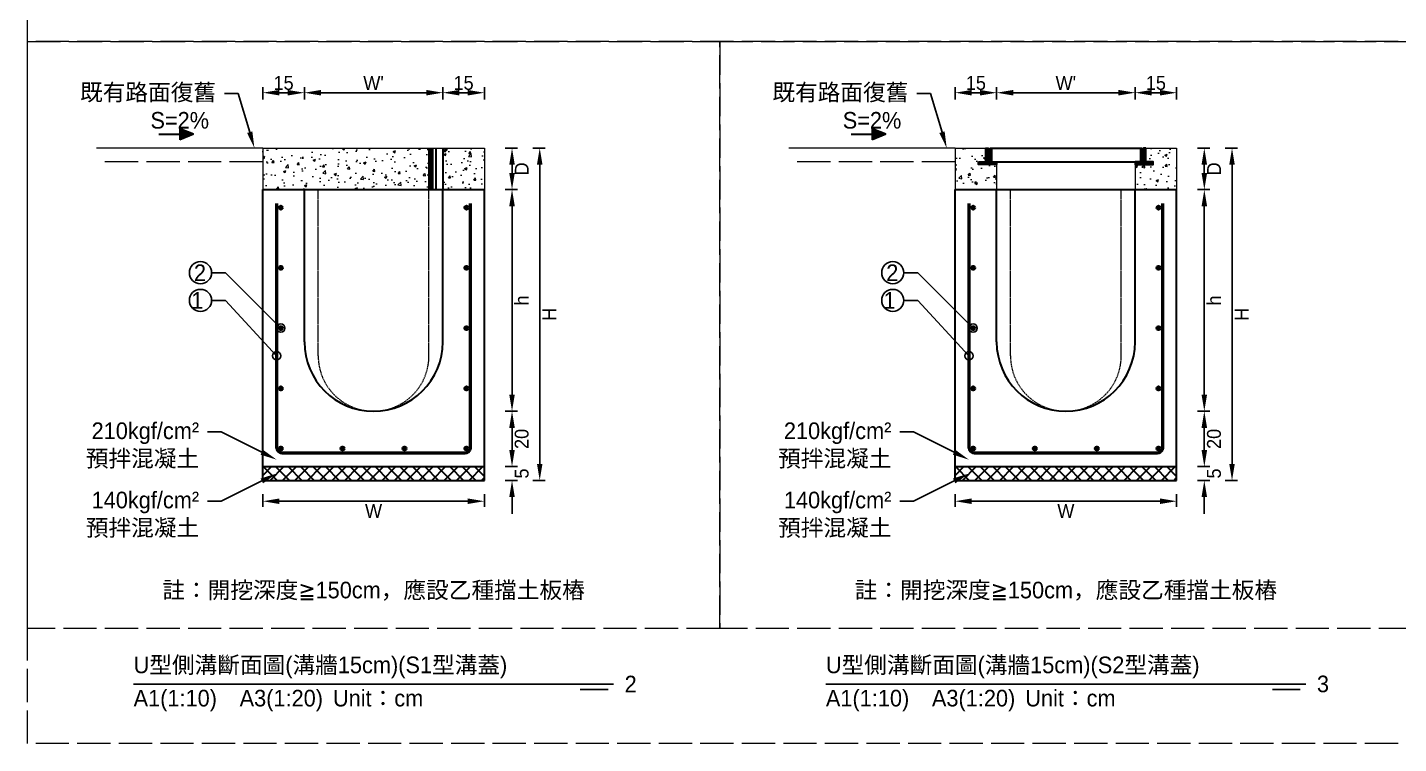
# Model space of a CAD drawing. Extents: x -8520 to 1950, y -2159 to 466.
# Drawn here: x -3720 to -3224.9, y -1164 to -905.4 of the extents above; entities that cross this region are included whole.
import ezdxf
from ezdxf import colors
from ezdxf.entities.mleader import LeaderData, LeaderLine
from ezdxf.math import Vec2, Vec3

# ---------------------------------------------------------------- set-up
doc = ezdxf.new("R2010")
doc.units = 0
doc.header["$MEASUREMENT"] = 0
doc.linetypes.add('ACAD_ISO02W100', pattern=[15, 12, -3])
doc.linetypes.add('HIDDEN', pattern=[0.375, 0.25, -0.125])
doc.layers.add('一、4.基本-隱藏', color=9, linetype='ACAD_ISO02W100', lineweight=20, plot=False)
doc.layers.add('三、3.文字-註解文字', color=2, linetype='Continuous')
for name, color, linetype, lineweight in [('二、1.繪圖-既有設施', 8, 'Continuous', 20), ('二、2.繪圖-施作項目', 181, 'Continuous', 30), ('二、3.繪圖-排水流向', 170, 'Continuous', 30), ('二、4.繪圖-設計鋪面', 40, 'Continuous', 20), ('二、5.繪圖-鋼筋', 60, 'Continuous', 50), ('二、6.繪圖-其他施作項目', 35, 'Continuous', 30)]:
    doc.layers.add(name, color=color, linetype=linetype, lineweight=lineweight)
doc.styles.add('次圖名(詳圖)', font='MS PGothic.ttf', dxfattribs={"height": 6})
doc.styles.add('註解文字(詳圖)', font='MS PGothic.ttf', dxfattribs={"height": 5})
doc.dimstyles.new('註解文字(詳圖)', dxfattribs={"dimtxt": 6, "dimasz": 6, "dimexe": 2, "dimexo": 5, "dimgap": 1, "dimtad": 2, "dimzin": 0, "dimdsep": 46, "dimtxsty": '註解文字(詳圖)', "dimcen": 0.1, "dimclrd": 256, "dimclre": 256, "dimclrt": 256, "dimadec": 0, "dimazin": 0, "dimtfac": 1, "dimtofl": 0, "dimtmove": 0, "dimatfit": 3, "dimfxlon": 1, "dimtolj": 1, "dimtzin": 0, "dimlwd": -1, "dimlwe": -1, "dimarcsym": 1})

# ---------------------------------------------------------------- blocks, each defined once
blk = doc.blocks.new('排水流向')
at = {"layer": '二、3.繪圖-排水流向'}
h = blk.add_hatch(color=256, dxfattribs=at)
h.dxf.hatch_style = 1
h.paths.add_polyline_path([(0, 1), (0, -1), (2.5, 0)])
for points in [[(-3.75, 0), (0, 0)], [(0, 1), (0, -1)], [(2.5, 0), (0, 1)], [(2.5, 0), (0, -1)]]:
    blk.add_lwpolyline(points, dxfattribs=at)
blk = doc.blocks.new('_Small')
at = {"color": 0, "linetype": 'ByBlock', "lineweight": -2}
blk.add_circle((0, 0), 0.25, dxfattribs=at)
blk = doc.blocks.new('*D208')
at = {"layer": 'Defpoints', "color": 0, "transparency": 16777216}
for p in [(-3370, -929), (-3370, -964), (-3320, -964)]:
    blk.add_point(p, dxfattribs=at)
at = {"layer": '三、3.文字-註解文字', "transparency": 16777216}
for p, q in [((-3370, -931.5), (-3370, -927)), ((-3326, -929), (-3364, -929)), ((-3320, -931.5), (-3320, -927))]:
    blk.add_line(p, q, dxfattribs=at)
for points in [[(-3364, -928), (-3364, -930), (-3370, -929)], [(-3326, -928), (-3326, -930), (-3320, -929)]]:
    blk.add_solid(points, dxfattribs=at)
at = {"layer": '三、3.文字-註解文字', "transparency": 16777216, "insert": (-3345, -925.5), "char_height": 5, "attachment_point": 5, "style": '註解文字(詳圖)'}
blk.add_mtext("\\A1;W'", dxfattribs=at)
blk = doc.blocks.new('*D209')
at = {"layer": 'Defpoints', "color": 0, "transparency": 16777216}
for p in [(-3385, -929), (-3385, -964), (-3370, -964)]:
    blk.add_point(p, dxfattribs=at)
at = {"layer": '三、3.文字-註解文字', "transparency": 16777216}
for p, q in [((-3385, -931.5), (-3385, -927)), ((-3376, -929), (-3379, -929)), ((-3370, -931.5), (-3370, -927))]:
    blk.add_line(p, q, dxfattribs=at)
for points in [[(-3379, -928), (-3379, -930), (-3385, -929)], [(-3376, -928), (-3376, -930), (-3370, -929)]]:
    blk.add_solid(points, dxfattribs=at)
at = {"layer": '三、3.文字-註解文字', "transparency": 16777216, "insert": (-3377.5, -925.5), "char_height": 5, "attachment_point": 5, "style": '註解文字(詳圖)'}
blk.add_mtext('\\A1;15', dxfattribs=at)
blk = doc.blocks.new('*D210')
at = {"layer": 'Defpoints', "color": 0, "transparency": 16777216}
for p in [(-3320, -929), (-3320, -964), (-3305, -964)]:
    blk.add_point(p, dxfattribs=at)
at = {"layer": '三、3.文字-註解文字', "transparency": 16777216}
for p, q in [((-3320, -931.5), (-3320, -927)), ((-3311, -929), (-3314, -929)), ((-3305, -931.5), (-3305, -927))]:
    blk.add_line(p, q, dxfattribs=at)
for points in [[(-3314, -928), (-3314, -930), (-3320, -929)], [(-3311, -928), (-3311, -930), (-3305, -929)]]:
    blk.add_solid(points, dxfattribs=at)
at = {"layer": '三、3.文字-註解文字', "transparency": 16777216, "insert": (-3312.5, -925.5), "char_height": 5, "attachment_point": 5, "style": '註解文字(詳圖)'}
blk.add_mtext('\\A1;15', dxfattribs=at)
blk = doc.blocks.new('*D211')
at = {"layer": 'Defpoints', "color": 0, "transparency": 16777216}
for p in [(-3385, -1069), (-3305, -1069), (-3385, -1076.5)]:
    blk.add_point(p, dxfattribs=at)
at = {"layer": '三、3.文字-註解文字', "transparency": 16777216}
for p, q in [((-3385, -1074), (-3385, -1078.5)), ((-3305, -1074), (-3305, -1078.5)), ((-3311, -1076.5), (-3379, -1076.5))]:
    blk.add_line(p, q, dxfattribs=at)
for points in [[(-3379, -1075.5), (-3379, -1077.5), (-3385, -1076.5)], [(-3311, -1075.5), (-3311, -1077.5), (-3305, -1076.5)]]:
    blk.add_solid(points, dxfattribs=at)
at = {"layer": '三、3.文字-註解文字', "transparency": 16777216, "insert": (-3345, -1080), "char_height": 5, "attachment_point": 5, "style": '註解文字(詳圖)'}
blk.add_mtext('\\A1;W', dxfattribs=at)
blk = doc.blocks.new('*D212')
at = {"layer": 'Defpoints', "color": 0, "transparency": 16777216}
for p in [(-3620, -929), (-3620, -964), (-3570, -964)]:
    blk.add_point(p, dxfattribs=at)
at = {"layer": '三、3.文字-註解文字', "transparency": 16777216}
for p, q in [((-3620, -931.5), (-3620, -927)), ((-3576, -929), (-3614, -929)), ((-3570, -931.5), (-3570, -927))]:
    blk.add_line(p, q, dxfattribs=at)
for points in [[(-3614, -928), (-3614, -930), (-3620, -929)], [(-3576, -928), (-3576, -930), (-3570, -929)]]:
    blk.add_solid(points, dxfattribs=at)
at = {"layer": '三、3.文字-註解文字', "transparency": 16777216, "insert": (-3595, -925.5), "char_height": 5, "attachment_point": 5, "style": '註解文字(詳圖)'}
blk.add_mtext("\\A1;W'", dxfattribs=at)
blk = doc.blocks.new('*D213')
at = {"layer": 'Defpoints', "color": 0, "transparency": 16777216}
for p in [(-3635, -929), (-3635, -964), (-3620, -964)]:
    blk.add_point(p, dxfattribs=at)
at = {"layer": '三、3.文字-註解文字', "transparency": 16777216}
for p, q in [((-3635, -931.5), (-3635, -927)), ((-3626, -929), (-3629, -929)), ((-3620, -931.5), (-3620, -927))]:
    blk.add_line(p, q, dxfattribs=at)
for points in [[(-3629, -928), (-3629, -930), (-3635, -929)], [(-3626, -928), (-3626, -930), (-3620, -929)]]:
    blk.add_solid(points, dxfattribs=at)
at = {"layer": '三、3.文字-註解文字', "transparency": 16777216, "insert": (-3627.5, -925.5), "char_height": 5, "attachment_point": 5, "style": '註解文字(詳圖)'}
blk.add_mtext('\\A1;15', dxfattribs=at)
blk = doc.blocks.new('*D214')
at = {"layer": 'Defpoints', "color": 0, "transparency": 16777216}
for p in [(-3570, -929), (-3570, -964), (-3555, -964)]:
    blk.add_point(p, dxfattribs=at)
at = {"layer": '三、3.文字-註解文字', "transparency": 16777216}
for p, q in [((-3570, -931.5), (-3570, -927)), ((-3561, -929), (-3564, -929)), ((-3555, -931.5), (-3555, -927))]:
    blk.add_line(p, q, dxfattribs=at)
for points in [[(-3564, -928), (-3564, -930), (-3570, -929)], [(-3561, -928), (-3561, -930), (-3555, -929)]]:
    blk.add_solid(points, dxfattribs=at)
at = {"layer": '三、3.文字-註解文字', "transparency": 16777216, "insert": (-3562.5, -925.5), "char_height": 5, "attachment_point": 5, "style": '註解文字(詳圖)'}
blk.add_mtext('\\A1;15', dxfattribs=at)
blk = doc.blocks.new('*D215')
at = {"layer": 'Defpoints', "color": 0, "transparency": 16777216}
for p in [(-3635, -1069), (-3555, -1069), (-3635, -1076.5)]:
    blk.add_point(p, dxfattribs=at)
at = {"layer": '三、3.文字-註解文字', "transparency": 16777216}
for p, q in [((-3635, -1074), (-3635, -1078.5)), ((-3555, -1074), (-3555, -1078.5)), ((-3561, -1076.5), (-3629, -1076.5))]:
    blk.add_line(p, q, dxfattribs=at)
for points in [[(-3629, -1075.5), (-3629, -1077.5), (-3635, -1076.5)], [(-3561, -1075.5), (-3561, -1077.5), (-3555, -1076.5)]]:
    blk.add_solid(points, dxfattribs=at)
at = {"layer": '三、3.文字-註解文字', "transparency": 16777216, "insert": (-3595, -1080), "char_height": 5, "attachment_point": 5, "style": '註解文字(詳圖)'}
blk.add_mtext('\\A1;W', dxfattribs=at)
blk = doc.blocks.new('*D221')
at = {"layer": 'Defpoints', "color": 0, "transparency": 16777216}
for p in [(-3595, -964), (-3545, -964), (-3595, -1044)]:
    blk.add_point(p, dxfattribs=at)
at = {"layer": '三、3.文字-註解文字', "transparency": 16777216}
for p, q in [((-3547.5, -964), (-3543, -964)), ((-3545, -1038), (-3545, -970)), ((-3547.5, -1044), (-3543, -1044))]:
    blk.add_line(p, q, dxfattribs=at)
for points in [[(-3546, -970), (-3544, -970), (-3545, -964)], [(-3546, -1038), (-3544, -1038), (-3545, -1044)]]:
    blk.add_solid(points, dxfattribs=at)
at = {"layer": '三、3.文字-註解文字', "transparency": 16777216, "insert": (-3541.5, -1004), "char_height": 5, "attachment_point": 5, "rotation": 90, "style": '註解文字(詳圖)'}
blk.add_mtext('\\A1;h', dxfattribs=at)
blk = doc.blocks.new('*D222')
at = {"layer": 'Defpoints', "color": 0, "transparency": 16777216}
for p in [(-3595, -1044), (-3595, -1064), (-3545, -1064)]:
    blk.add_point(p, dxfattribs=at)
at = {"layer": '三、3.文字-註解文字', "transparency": 16777216}
for p, q in [((-3547.5, -1044), (-3543, -1044)), ((-3545, -1050), (-3545, -1058)), ((-3547.5, -1064), (-3543, -1064))]:
    blk.add_line(p, q, dxfattribs=at)
for points in [[(-3546, -1050), (-3544, -1050), (-3545, -1044)], [(-3546, -1058), (-3544, -1058), (-3545, -1064)]]:
    blk.add_solid(points, dxfattribs=at)
at = {"layer": '三、3.文字-註解文字', "transparency": 16777216, "insert": (-3541.5, -1054), "char_height": 5, "attachment_point": 5, "rotation": 90, "style": '註解文字(詳圖)'}
blk.add_mtext('\\A1;20', dxfattribs=at)
blk = doc.blocks.new('*D223')
at = {"layer": 'Defpoints', "color": 0, "transparency": 16777216}
for p in [(-3595, -1064), (-3595, -1069), (-3545, -1069)]:
    blk.add_point(p, dxfattribs=at)
at = {"layer": '三、3.文字-註解文字', "transparency": 16777216}
for p, q in [((-3545, -1058), (-3545, -1052)), ((-3547.5, -1064), (-3543, -1064)), ((-3547.5, -1069), (-3543, -1069)), ((-3545, -1075), (-3545, -1081))]:
    blk.add_line(p, q, dxfattribs=at)
for points in [[(-3546, -1058), (-3544, -1058), (-3545, -1064)], [(-3546, -1075), (-3544, -1075), (-3545, -1069)]]:
    blk.add_solid(points, dxfattribs=at)
at = {"layer": '三、3.文字-註解文字', "transparency": 16777216, "insert": (-3541.5, -1066.5), "char_height": 5, "attachment_point": 5, "rotation": 90, "style": '註解文字(詳圖)'}
blk.add_mtext('\\A1;5', dxfattribs=at)
blk = doc.blocks.new('*D224')
at = {"layer": 'Defpoints', "color": 0, "transparency": 16777216}
for p in [(-3555, -949), (-3545, -949), (-3555, -964)]:
    blk.add_point(p, dxfattribs=at)
at = {"layer": '三、3.文字-註解文字', "transparency": 16777216}
for p, q in [((-3547.5, -949), (-3543, -949)), ((-3545, -958), (-3545, -955)), ((-3547.5, -964), (-3543, -964))]:
    blk.add_line(p, q, dxfattribs=at)
for points in [[(-3546, -955), (-3544, -955), (-3545, -949)], [(-3546, -958), (-3544, -958), (-3545, -964)]]:
    blk.add_solid(points, dxfattribs=at)
at = {"layer": '三、3.文字-註解文字', "transparency": 16777216, "insert": (-3541.5, -956.5), "char_height": 5, "attachment_point": 5, "rotation": 90, "style": '註解文字(詳圖)'}
blk.add_mtext('\\A1;D', dxfattribs=at)
blk = doc.blocks.new('*D225')
at = {"layer": 'Defpoints', "color": 0, "transparency": 16777216}
for p in [(-3555, -949), (-3535, -949), (-3555, -1069)]:
    blk.add_point(p, dxfattribs=at)
at = {"layer": '三、3.文字-註解文字', "transparency": 16777216}
for p, q in [((-3537.5, -949), (-3533, -949)), ((-3535, -1063), (-3535, -955)), ((-3537.5, -1069), (-3533, -1069))]:
    blk.add_line(p, q, dxfattribs=at)
for points in [[(-3536, -955), (-3534, -955), (-3535, -949)], [(-3536, -1063), (-3534, -1063), (-3535, -1069)]]:
    blk.add_solid(points, dxfattribs=at)
at = {"layer": '三、3.文字-註解文字', "transparency": 16777216, "insert": (-3531.5, -1009), "char_height": 5, "attachment_point": 5, "rotation": 90, "style": '註解文字(詳圖)'}
blk.add_mtext('\\A1;H', dxfattribs=at)
blk = doc.blocks.new('*D263')
at = {"layer": 'Defpoints', "color": 0, "transparency": 16777216}
for p in [(-3345, -964), (-3295, -964), (-3345, -1044)]:
    blk.add_point(p, dxfattribs=at)
at = {"layer": '三、3.文字-註解文字', "transparency": 16777216}
for p, q in [((-3297.5, -964), (-3293, -964)), ((-3295, -1038), (-3295, -970)), ((-3297.5, -1044), (-3293, -1044))]:
    blk.add_line(p, q, dxfattribs=at)
for points in [[(-3296, -970), (-3294, -970), (-3295, -964)], [(-3296, -1038), (-3294, -1038), (-3295, -1044)]]:
    blk.add_solid(points, dxfattribs=at)
at = {"layer": '三、3.文字-註解文字', "transparency": 16777216, "insert": (-3291.5, -1004), "char_height": 5, "attachment_point": 5, "rotation": 90, "style": '註解文字(詳圖)'}
blk.add_mtext('\\A1;h', dxfattribs=at)
blk = doc.blocks.new('*D264')
at = {"layer": 'Defpoints', "color": 0, "transparency": 16777216}
for p in [(-3345, -1044), (-3345, -1064), (-3295, -1064)]:
    blk.add_point(p, dxfattribs=at)
at = {"layer": '三、3.文字-註解文字', "transparency": 16777216}
for p, q in [((-3297.5, -1044), (-3293, -1044)), ((-3295, -1050), (-3295, -1058)), ((-3297.5, -1064), (-3293, -1064))]:
    blk.add_line(p, q, dxfattribs=at)
for points in [[(-3296, -1050), (-3294, -1050), (-3295, -1044)], [(-3296, -1058), (-3294, -1058), (-3295, -1064)]]:
    blk.add_solid(points, dxfattribs=at)
at = {"layer": '三、3.文字-註解文字', "transparency": 16777216, "insert": (-3291.5, -1054), "char_height": 5, "attachment_point": 5, "rotation": 90, "style": '註解文字(詳圖)'}
blk.add_mtext('\\A1;20', dxfattribs=at)
blk = doc.blocks.new('*D265')
at = {"layer": 'Defpoints', "color": 0, "transparency": 16777216}
for p in [(-3345, -1064), (-3345, -1069), (-3295, -1069)]:
    blk.add_point(p, dxfattribs=at)
at = {"layer": '三、3.文字-註解文字', "transparency": 16777216}
for p, q in [((-3295, -1058), (-3295, -1052)), ((-3297.5, -1064), (-3293, -1064)), ((-3297.5, -1069), (-3293, -1069)), ((-3295, -1075), (-3295, -1081))]:
    blk.add_line(p, q, dxfattribs=at)
for points in [[(-3296, -1058), (-3294, -1058), (-3295, -1064)], [(-3296, -1075), (-3294, -1075), (-3295, -1069)]]:
    blk.add_solid(points, dxfattribs=at)
at = {"layer": '三、3.文字-註解文字', "transparency": 16777216, "insert": (-3291.5, -1066.5), "char_height": 5, "attachment_point": 5, "rotation": 90, "style": '註解文字(詳圖)'}
blk.add_mtext('\\A1;5', dxfattribs=at)
blk = doc.blocks.new('*D266')
at = {"layer": 'Defpoints', "color": 0, "transparency": 16777216}
for p in [(-3305, -949), (-3295, -949), (-3305, -964)]:
    blk.add_point(p, dxfattribs=at)
at = {"layer": '三、3.文字-註解文字', "transparency": 16777216}
for p, q in [((-3297.5, -949), (-3293, -949)), ((-3295, -958), (-3295, -955)), ((-3297.5, -964), (-3293, -964))]:
    blk.add_line(p, q, dxfattribs=at)
for points in [[(-3296, -955), (-3294, -955), (-3295, -949)], [(-3296, -958), (-3294, -958), (-3295, -964)]]:
    blk.add_solid(points, dxfattribs=at)
at = {"layer": '三、3.文字-註解文字', "transparency": 16777216, "insert": (-3291.5, -956.5), "char_height": 5, "attachment_point": 5, "rotation": 90, "style": '註解文字(詳圖)'}
blk.add_mtext('\\A1;D', dxfattribs=at)
blk = doc.blocks.new('*D267')
at = {"layer": 'Defpoints', "color": 0, "transparency": 16777216}
for p in [(-3305, -949), (-3285, -949), (-3305, -1069)]:
    blk.add_point(p, dxfattribs=at)
at = {"layer": '三、3.文字-註解文字', "transparency": 16777216}
for p, q in [((-3287.5, -949), (-3283, -949)), ((-3285, -1063), (-3285, -955)), ((-3287.5, -1069), (-3283, -1069))]:
    blk.add_line(p, q, dxfattribs=at)
for points in [[(-3286, -955), (-3284, -955), (-3285, -949)], [(-3286, -1063), (-3284, -1063), (-3285, -1069)]]:
    blk.add_solid(points, dxfattribs=at)
at = {"layer": '三、3.文字-註解文字', "transparency": 16777216, "insert": (-3281.5, -1009), "char_height": 5, "attachment_point": 5, "rotation": 90, "style": '註解文字(詳圖)'}
blk.add_mtext('\\A1;H', dxfattribs=at)

msp = doc.modelspace()

# ---------------------------------------------------------------- hatches: boundary and pattern name
at = {"layer": '二、1.繪圖-既有設施'}
h = msp.add_hatch(dxfattribs=at)
h.set_pattern_fill('AR-CONC', color=256, scale=0.05)
h.set_pattern_definition([(50, (-2454.579, -1310.903), (9.109233, -0.796954), [0.9525, -10.4775]), (355, (-2454.579, -1310.903), (-1.76217, 9.55284), [0.762, -8.38203]), (100.45144, (-2453.82, -1310.97), (7.34706, 8.75589), [0.8095, -8.90451]), (46.1842, (-2454.579, -1308.363), (13.55395, -2.10212), [1.42875, -15.71625]), (96.6356, (-2453.45, -1308.538), (11.8702, 12.3713), [1.21425, -13.35678]), (351.1842, (-2454.579, -1308.363), (11.8702, 12.3713), [1.143, -12.57299]), (21, (-2453.309, -1308.998), (7.58072, -5.11326), [0.9525, -10.4775]), (326, (-2453.309, -1308.998), (3.0901, 9.2094), [0.762, -8.382]), (71.45144, (-2452.677, -1309.424), (10.67082, 4.09614), [0.8095, -8.9045]), (37.5, (-2454.579, -1310.903), (0.15443, 4.227752), [0, -8.2804, 0, -8.509, 0, -8.41375]), (7.5, (-2454.579, -1310.903), (3.340983, 5.009029), [0, -4.8514, 0, -8.0899, 0, -3.20675]), (327.5, (-2457.4112, -1310.903), (6.77953, -0.286437), [0, -3.175, 0, -9.906, 0, -13.1445]), (317.5, (-2458.681, -1310.903), (7.40646, 1.271325), [0, -4.1275, 0, -6.5786, 0, -9.3345])])
h.paths.add_polyline_path([(-3575, -964), (-3575, -949), (-3635, -949), (-3635, -964)])
h.paths.add_polyline_path([(-3555, -949), (-3570, -949), (-3570, -964), (-3555, -964)])
h = msp.add_hatch(dxfattribs=at)
h.set_pattern_fill('AR-CONC', color=256, scale=0.05)
h.set_pattern_definition([(50, (-2204.579, -1258.988), (9.109233, -0.796954), [0.9525, -10.4775]), (355, (-2204.579, -1258.988), (-1.76217, 9.55284), [0.762, -8.38203]), (100.45144, (-2203.82, -1259.054), (7.34706, 8.75589), [0.8095, -8.90451]), (46.1842, (-2204.579, -1256.448), (13.55395, -2.10212), [1.42875, -15.71625]), (96.6356, (-2203.45, -1256.623), (11.8702, 12.3713), [1.21425, -13.35678]), (351.1842, (-2204.579, -1256.448), (11.8702, 12.3713), [1.143, -12.57299]), (21, (-2203.309, -1257.083), (7.58072, -5.11326), [0.9525, -10.4775]), (326, (-2203.309, -1257.083), (3.0901, 9.2094), [0.762, -8.382]), (71.45144, (-2202.677, -1257.509), (10.67082, 4.09614), [0.8095, -8.9045]), (37.5, (-2204.579, -1258.9878), (0.15443, 4.227752), [0, -8.2804, 0, -8.509, 0, -8.41375]), (7.5, (-2204.579, -1258.988), (3.340983, 5.009029), [0, -4.8514, 0, -8.0899, 0, -3.20675]), (327.5, (-2207.4112, -1258.9878), (6.77953, -0.286437), [0, -3.175, 0, -9.906, 0, -13.1445]), (317.5, (-2208.681, -1258.988), (7.40646, 1.271325), [0, -4.1275, 0, -6.5786, 0, -9.3345])])
h.paths.add_polyline_path([(-3376.5, -954), (-3373.9, -954), (-3373.9, -949), (-3385, -949), (-3385, -964), (-3370, -964), (-3370, -954.9), (-3376.5, -954.9)])
h.paths.add_polyline_path([(-3305, -949), (-3316.1, -949), (-3316.1, -954), (-3313.5, -954), (-3313.5, -954.9), (-3320, -954.9), (-3320, -964), (-3305, -964)])
at = {"layer": '二、2.繪圖-施作項目', "linetype": 'HIDDEN'}
h = msp.add_hatch(dxfattribs=at)
h.set_pattern_fill('ANSI37', color=256)
h.set_pattern_definition([(45, (-3878.0713, -1480.849), (-2.245064, 2.245064), []), (135, (-3878.0713, -1480.849), (-2.245064, -2.245064), [])])
h.paths.add_polyline_path([(-3555, -1069), (-3555, -1064), (-3635, -1064), (-3635, -1069)])
h = msp.add_hatch(dxfattribs=at)
h.set_pattern_fill('ANSI37', color=256)
h.set_pattern_definition([(45, (-3628.0713, -1480.849), (-2.245064, 2.245064), []), (135, (-3628.0713, -1480.849), (-2.245064, -2.245064), [])])
h.paths.add_polyline_path([(-3305, -1069), (-3305, -1064), (-3385, -1064), (-3385, -1069)])
at = {"layer": '二、5.繪圖-鋼筋'}
h = msp.add_hatch(color=256, dxfattribs=at)
h.dxf.hatch_style = 1
h.paths.add_polyline_path([(-3628, -970.5, 1), (-3629, -970.5, 1)])
h = msp.add_hatch(color=256, dxfattribs=at)
h.dxf.hatch_style = 1
h.paths.add_polyline_path([(-3561, -970.5, 1), (-3562, -970.5, 1)])
h = msp.add_hatch(color=256, dxfattribs=at)
h.dxf.hatch_style = 1
h.paths.add_polyline_path([(-3378, -970.5, 1), (-3379, -970.5, 1)])
h = msp.add_hatch(color=256, dxfattribs=at)
h.dxf.hatch_style = 1
h.paths.add_polyline_path([(-3311, -970.5, 1), (-3312, -970.5, 1)])
h = msp.add_hatch(color=256, dxfattribs=at)
h.dxf.hatch_style = 1
h.paths.add_polyline_path([(-3628, -992.25, 1), (-3629, -992.25, 1)])
h = msp.add_hatch(color=256, dxfattribs=at)
h.dxf.hatch_style = 1
h.paths.add_polyline_path([(-3561, -992.25, 1), (-3562, -992.25, 1)])
h = msp.add_hatch(color=256, dxfattribs=at)
h.dxf.hatch_style = 1
h.paths.add_polyline_path([(-3378, -992.25, 1), (-3379, -992.25, 1)])
h = msp.add_hatch(color=256, dxfattribs=at)
h.dxf.hatch_style = 1
h.paths.add_polyline_path([(-3311, -992.25, 1), (-3312, -992.25, 1)])
h = msp.add_hatch(color=256, dxfattribs=at)
h.dxf.hatch_style = 1
h.paths.add_polyline_path([(-3628, -1014, 1), (-3629, -1014, 1)])
h = msp.add_hatch(color=256, dxfattribs=at)
h.dxf.hatch_style = 1
h.paths.add_polyline_path([(-3561, -1014, 1), (-3562, -1014, 1)])
h = msp.add_hatch(color=256, dxfattribs=at)
h.dxf.hatch_style = 1
h.paths.add_polyline_path([(-3378, -1014, 1), (-3379, -1014, 1)])
h = msp.add_hatch(color=256, dxfattribs=at)
h.dxf.hatch_style = 1
h.paths.add_polyline_path([(-3311, -1014, 1), (-3312, -1014, 1)])
h = msp.add_hatch(color=256, dxfattribs=at)
h.dxf.hatch_style = 1
h.paths.add_polyline_path([(-3628, -1035.75, 1), (-3629, -1035.75, 1)])
h = msp.add_hatch(color=256, dxfattribs=at)
h.dxf.hatch_style = 1
h.paths.add_polyline_path([(-3561, -1035.75, 1), (-3562, -1035.75, 1)])
h = msp.add_hatch(color=256, dxfattribs=at)
h.dxf.hatch_style = 1
h.paths.add_polyline_path([(-3378, -1035.75, 1), (-3379, -1035.75, 1)])
h = msp.add_hatch(color=256, dxfattribs=at)
h.dxf.hatch_style = 1
h.paths.add_polyline_path([(-3311, -1035.75, 1), (-3312, -1035.75, 1)])
h = msp.add_hatch(color=256, dxfattribs=at)
h.dxf.hatch_style = 1
h.paths.add_polyline_path([(-3628, -1057.5, 1), (-3629, -1057.5, 1)])
h = msp.add_hatch(color=256, dxfattribs=at)
h.dxf.hatch_style = 1
h.paths.add_polyline_path([(-3605.67, -1057.5, 1), (-3606.67, -1057.5, 1)])
h = msp.add_hatch(color=256, dxfattribs=at)
h.dxf.hatch_style = 1
h.paths.add_polyline_path([(-3583.34, -1057.5, 1), (-3584.34, -1057.5, 1)])
h = msp.add_hatch(color=256, dxfattribs=at)
h.dxf.hatch_style = 1
h.paths.add_polyline_path([(-3561, -1057.5, 1), (-3562, -1057.5, 1)])
h = msp.add_hatch(color=256, dxfattribs=at)
h.dxf.hatch_style = 1
h.paths.add_polyline_path([(-3378, -1057.5, 1), (-3379, -1057.5, 1)])
h = msp.add_hatch(color=256, dxfattribs=at)
h.dxf.hatch_style = 1
h.paths.add_polyline_path([(-3355.67, -1057.5, 1), (-3356.67, -1057.5, 1)])
h = msp.add_hatch(color=256, dxfattribs=at)
h.dxf.hatch_style = 1
h.paths.add_polyline_path([(-3333.34, -1057.5, 1), (-3334.34, -1057.5, 1)])
h = msp.add_hatch(color=256, dxfattribs=at)
h.dxf.hatch_style = 1
h.paths.add_polyline_path([(-3311, -1057.5, 1), (-3312, -1057.5, 1)])
at = {"layer": '二、6.繪圖-其他施作項目'}
h = msp.add_hatch(dxfattribs=at)
h.set_pattern_fill('ANSI31', color=256, scale=0.1)
h.set_pattern_definition([(45, (-2145.16578, -1969.52732), (-0.2245064, 0.2245064), [])])
h.paths.add_polyline_path([(-3373, -949), (-3373.9, -949), (-3373.9, -954), (-3376.5, -954), (-3376.5, -954.9), (-3370, -954.9), (-3370, -954), (-3373, -954)])
h.paths.add_polyline_path([(-3317, -954), (-3320, -954), (-3320, -954.9), (-3313.5, -954.9), (-3313.5, -954), (-3316.1, -954), (-3316.1, -949), (-3317, -949)])

# ---------------------------------------------------------------- linework, layer by layer
at = {"layer": '一、4.基本-隱藏'}
for points in [[(-3720, -657), (-2940, -657), (-2940, -910.5), (-3720, -910.5)], [(-3720, -657), (-2940, -657), (-2940, -1164), (-3720, -1164)], [(-3720, -910.5), (-3470, -910.5), (-3470, -1122.5), (-3720, -1122.5)], [(-3470, -910.5), (-3220, -910.5), (-3220, -1122.5), (-3470, -1122.5)]]:
    msp.add_lwpolyline(points, close=True, dxfattribs=at)
at = {"layer": '一、4.基本-隱藏', "linetype": 'HIDDEN'}
for points in [[(-3635, -964), (-3555, -964)], [(-3635, -1069), (-3635, -964)], [(-3615, -1024), (-3615, -964)], [(-3575, -1024), (-3575, -964)], [(-3555, -1069), (-3555, -964)], [(-3385, -964), (-3305, -964)], [(-3385, -1069), (-3385, -964)], [(-3365, -1024), (-3365, -964)], [(-3325, -1024), (-3325, -964)], [(-3305, -1069), (-3305, -964)], [(-3635, -1064), (-3555, -1064)], [(-3385, -1064), (-3305, -1064)], [(-3635, -1069), (-3555, -1069)], [(-3385, -1069), (-3305, -1069)]]:
    msp.add_lwpolyline(points, dxfattribs=at)
for centre in [(-3595, -1024), (-3345, -1024)]:
    msp.add_arc(centre, 20, 180, 0, dxfattribs=at)
at = {"layer": '三、3.文字-註解文字'}
for points in [[(-3681.66, -1142.5), (-3508.34, -1142.5)], [(-3431.66, -1142.5), (-3258.34, -1142.5)], [(-3510.34, -1144.5), (-3520.34, -1144.5)], [(-3260.34, -1144.5), (-3270.34, -1144.5)]]:
    msp.add_lwpolyline(points, dxfattribs=at)
for centre in [(-3657.5, -994), (-3407.5, -994), (-3657.5, -1004), (-3407.5, -1004)]:
    msp.add_circle(centre, 4, dxfattribs=at)
at = {"layer": '二、1.繪圖-既有設施'}
for points in [[(-3635, -949), (-3555, -949)], [(-3635, -949), (-3635, -964)], [(-3555, -949), (-3555, -964)], [(-3385, -949), (-3373.9, -949)], [(-3385, -949), (-3385, -964)], [(-3316.1, -949), (-3305, -949)], [(-3305, -949), (-3305, -964)], [(-3370, -954), (-3370, -964)], [(-3320, -954), (-3320, -964)], [(-3635, -964), (-3555, -964)], [(-3385, -964), (-3370, -964)], [(-3320, -964), (-3305, -964)]]:
    msp.add_lwpolyline(points, dxfattribs=at)
at = {"layer": '二、1.繪圖-既有設施', "linetype": 'HIDDEN'}
msp.add_lwpolyline([(-3370, -964), (-3320, -964)], dxfattribs=at)
at = {"layer": '二、2.繪圖-施作項目'}
for points in [[(-3635, -964), (-3555, -964)], [(-3635, -1069), (-3635, -964)], [(-3620, -1019), (-3620, -964)], [(-3570, -1019), (-3570, -964)], [(-3555, -1069), (-3555, -964)], [(-3385, -964), (-3305, -964)], [(-3385, -1069), (-3385, -964)], [(-3370, -1019), (-3370, -964)], [(-3320, -1019), (-3320, -964)], [(-3305, -1069), (-3305, -964)], [(-3635, -1064), (-3555, -1064)], [(-3385, -1064), (-3305, -1064)], [(-3635, -1069), (-3555, -1069)], [(-3385, -1069), (-3305, -1069)]]:
    msp.add_lwpolyline(points, dxfattribs=at)
for centre in [(-3595, -1019), (-3345, -1019)]:
    msp.add_arc(centre, 25, 180, 0, dxfattribs=at)
at = {"layer": '二、4.繪圖-設計鋪面'}
for points in [[(-3635, -949), (-3695, -949)], [(-3385, -949), (-3445, -949)]]:
    msp.add_lwpolyline(points, dxfattribs=at)
at = {"layer": '二、4.繪圖-設計鋪面', "linetype": 'ACAD_ISO02W100'}
for points in [[(-3635, -954), (-3695, -954)], [(-3385, -954), (-3445, -954)]]:
    msp.add_lwpolyline(points, dxfattribs=at)
at = {"layer": '二、5.繪圖-鋼筋'}
for points in [[(-3630, -969), (-3630, -1057, 0.4142136), (-3628, -1059), (-3562, -1059, 0.4142136), (-3560, -1057), (-3560, -969)], [(-3380, -969), (-3380, -1057, 0.4142136), (-3378, -1059), (-3312, -1059, 0.4142136), (-3310, -1057), (-3310, -969)]]:
    msp.add_lwpolyline(points, format="xyb", dxfattribs=at)
for centre in [(-3628.5, -970.5), (-3561.5, -970.5), (-3378.5, -970.5), (-3311.5, -970.5), (-3628.5, -992.25), (-3561.5, -992.25), (-3378.5, -992.25), (-3311.5, -992.25), (-3628.5, -1014), (-3561.5, -1014), (-3378.5, -1014), (-3311.5, -1014), (-3628.5, -1035.75), (-3561.5, -1035.75), (-3378.5, -1035.75), (-3311.5, -1035.75), (-3628.5, -1057.5), (-3606.17, -1057.5), (-3583.84, -1057.5), (-3561.5, -1057.5), (-3378.5, -1057.5), (-3356.17, -1057.5), (-3333.84, -1057.5), (-3311.5, -1057.5)]:
    msp.add_circle(centre, 0.5, dxfattribs=at)
at = {"layer": '二、6.繪圖-其他施作項目'}
for points in [[(-3575, -949), (-3575, -964)], [(-3574.375, -949), (-3574.375, -964)], [(-3573.75, -949), (-3573.75, -964)], [(-3572.5, -949), (-3572.5, -964)], [(-3570, -949), (-3570, -964)], [(-3372.5, -949), (-3372.5, -954)], [(-3372.5, -949), (-3317.5, -949)], [(-3371.9, -949), (-3371.9, -954)], [(-3318.1, -949), (-3318.1, -954)], [(-3317.5, -949), (-3317.5, -954)], [(-3372.5, -954), (-3317.5, -954)]]:
    msp.add_lwpolyline(points, dxfattribs=at)
for points in [[(-3376.5, -954), (-3373.9, -954), (-3373.9, -949), (-3373, -949), (-3373, -954), (-3370, -954), (-3370, -954.9), (-3376.5, -954.9)], [(-3316.1, -949), (-3317, -949), (-3317, -954), (-3320, -954), (-3320, -954.9), (-3313.5, -954.9), (-3313.5, -954), (-3316.1, -954)]]:
    msp.add_lwpolyline(points, close=True, dxfattribs=at)

# ---------------------------------------------------------------- block references
at = {"xscale": 2, "yscale": 2, "zscale": 2}
for p in [(-3665, -944), (-3415, -944)]:
    msp.add_blockref('排水流向', p, dxfattribs=at)

# ---------------------------------------------------------------- texts
at = {"layer": '三、3.文字-註解文字', "char_height": 6}
for s, width, gutter_width, insert, attachment_point, style in [('{\\fMS PGothic|b0|i0|c128|p34;註：開挖深度≧150cm，應設乙種擋土板樁}', 156.49231, 30, (-3595, -1109), 5, '註解文字(詳圖)'), ('{\\fMS PGothic|b0|i0|c128|p34;註：開挖深度≧150cm，應設乙種擋土板樁}', 156.49231, 30, (-3345, -1109), 5, '註解文字(詳圖)'), ('{\\fMS PGothic|b0|i0|c128|p34;U型側溝斷面圖(溝牆15cm)}(S1型溝蓋)', 141.88067, 15, (-3681.66, -1136.5), 4, '次圖名(詳圖)'), ('{\\fMS PGothic|b0|i0|c128|p34;U型側溝斷面圖}(溝牆15cm){\\fMS PGothic|b0|i0|c128|p34;(S2型溝蓋)}', 142.93624, 15, (-3431.66, -1136.5), 4, '次圖名(詳圖)'), ('2', 3, 15, (-3504.34, -1142.5), 4, '次圖名(詳圖)'), ('3', 3, 15, (-3254.34, -1142.5), 4, '次圖名(詳圖)'), ('A1(1:10)\u3000A3(1:20){\\fMS PGothic|b0|i0|c128|p34;^IUnit：cm}', 136.03259, 15, (-3681.66, -1148.5), 4, '次圖名(詳圖)'), ('A1(1:10)\u3000A3(1:20){\\fMS PGothic|b0|i0|c128|p34;^IUnit：cm}', 136.03259, 15, (-3431.66, -1148.5), 4, '次圖名(詳圖)')]:
    msp.add_mtext_dynamic_manual_height_columns(s, width=width, gutter_width=gutter_width, heights=[0], dxfattribs=dict(at, insert=insert, attachment_point=attachment_point, style=style))
at = {"layer": '二、3.繪圖-排水流向', "char_height": 6, "attachment_point": 5, "style": '註解文字(詳圖)'}
for insert in [(-3665, -939), (-3415, -939)]:
    msp.add_mtext_dynamic_manual_height_columns('{\\fMS PGothic|b0|i0|c128|p34;S=2%}', width=10.17412, gutter_width=30, heights=[0], dxfattribs=dict(at, insert=insert))

# ---------------------------------------------------------------- dimensions: what is measured, and where the dimension line sits
at = {"layer": '三、3.文字-註解文字'}
for base, p1, p2, text, picture, middle in [((-3635, -929), (-3620, -964), (-3635, -964), '15', '*D213', (-3627.5, -925.5)), ((-3620, -929), (-3570, -964), (-3620, -964), "W'", '*D212', (-3595, -925.5)), ((-3570, -929), (-3555, -964), (-3570, -964), '15', '*D214', (-3562.5, -925.5)), ((-3385, -929), (-3370, -964), (-3385, -964), '15', '*D209', (-3377.5, -925.5)), ((-3370, -929), (-3320, -964), (-3370, -964), "W'", '*D208', (-3345, -925.5)), ((-3320, -929), (-3305, -964), (-3320, -964), '15', '*D210', (-3312.5, -925.5)), ((-3635, -1076.5), (-3555, -1069), (-3635, -1069), 'W', '*D215', (-3595, -1080)), ((-3385, -1076.5), (-3305, -1069), (-3385, -1069), 'W', '*D211', (-3345, -1080))]:
    dim = msp.add_linear_dim(base=base, p1=p1, p2=p2, text=text, dimstyle='註解文字(詳圖)', dxfattribs=at)
    dim.commit()
    dim.dimension.update_dxf_attribs({"geometry": picture, "text_midpoint": middle})
for base, p1, p2, text, picture, middle in [((-3545, -949), (-3555, -964), (-3555, -949), 'D', '*D224', (-3541.5, -956.5)), ((-3535, -949), (-3555, -1069), (-3555, -949), 'H', '*D225', (-3531.5, -1009)), ((-3295, -949), (-3305, -964), (-3305, -949), 'D', '*D266', (-3291.5, -956.5)), ((-3285, -949), (-3305, -1069), (-3305, -949), 'H', '*D267', (-3281.5, -1009)), ((-3545, -964), (-3595, -1044), (-3595, -964), 'h', '*D221', (-3541.5, -1004)), ((-3295, -964), (-3345, -1044), (-3345, -964), 'h', '*D263', (-3291.5, -1004)), ((-3545, -1064), (-3595, -1044), (-3595, -1064), '20', '*D222', (-3541.5, -1054)), ((-3295, -1064), (-3345, -1044), (-3345, -1064), '20', '*D264', (-3291.5, -1054)), ((-3545, -1069), (-3595, -1064), (-3595, -1069), '5', '*D223', (-3541.5, -1066.5)), ((-3295, -1069), (-3345, -1064), (-3345, -1069), '5', '*D265', (-3291.5, -1066.5))]:
    dim = msp.add_linear_dim(base=base, p1=p1, p2=p2, angle=90, text=text, dimstyle='註解文字(詳圖)', dxfattribs=at)
    dim.commit()
    dim.dimension.update_dxf_attribs({"geometry": picture, "text_midpoint": middle})

# ---------------------------------------------------------------- leaders
ml = msp.add_multileader_mtext('Standard', dxfattribs=at)
ml.set_content('既有路面復舊', color=256, style='註解文字(詳圖)')
ml.set_leader_properties(color=256, linetype='ByLayer', lineweight=-1)
ml.build(insert=Vec2(0, 0))
ml.multileader.update_dxf_attribs({"dogleg_length": 5, "arrow_head_size": 6})
ctx = ml.context
ctx.base_point, ctx.char_height, ctx.arrow_head_size, ctx.landing_gap_size, ctx.plane_origin = Vec3(-3706.216, -929.25), 6, 6, 3, Vec3(-3722.851, -907.337)
ctx.text_align_type = 2
notes = []
notes.append((ctx, [(1, (1, 1, 0), (-3643.875, -929.25), (-1, 0), 5, [(0, [(-3638.02, -949)], 0, [])])]))
ctx.mtext.insert, ctx.mtext.alignment, ctx.mtext.flow_direction = Vec3(-3651.875, -925.841), 3, 5
ml = msp.add_multileader_mtext('Standard', dxfattribs=at)
ml.set_content('既有路面復舊', color=256, style='註解文字(詳圖)')
ml.set_leader_properties(color=256, linetype='ByLayer', lineweight=-1)
ml.build(insert=Vec2(0, 0))
ml.multileader.update_dxf_attribs({"dogleg_length": 5, "arrow_head_size": 6})
ctx = ml.context
ctx.base_point, ctx.char_height, ctx.arrow_head_size, ctx.landing_gap_size, ctx.plane_origin = Vec3(-3456.216, -929.25), 6, 6, 3, Vec3(-3472.851, -907.337)
ctx.text_align_type = 2
notes.append((ctx, [(1, (1, 1, 0), (-3393.875, -929.25), (-1, 0), 5, [(0, [(-3388.02, -949)], 0, [])])]))
ctx.mtext.insert, ctx.mtext.alignment, ctx.mtext.flow_direction = Vec3(-3401.875, -925.841), 3, 5
ml = msp.add_multileader_mtext('Standard', dxfattribs=at)
ml.set_content('2', color=256, style='註解文字(詳圖)')
ml.set_leader_properties(color=256, linetype='ByLayer', lineweight=-1)
ml.set_arrow_properties(name='SMALL')
ml.build(insert=Vec2(0, 0))
ml.multileader.update_dxf_attribs({"dogleg_length": 5, "arrow_head_size": 6})
ctx = ml.context
ctx.base_point, ctx.char_height, ctx.arrow_head_size, ctx.plane_origin = Vec3(-3660.977, -994), 6, 6, Vec3(-3627, -1014)
ctx.text_align_type = 2
notes.append((ctx, [(0, (1, 1, 0), (-3648.5, -994), (-1, 0), 5, [(0, [(-3628.5, -1014)], 0, [])])]))
ctx.mtext.insert, ctx.mtext.alignment, ctx.mtext.flow_direction = Vec3(-3655.5, -991), 3, 5
ml = msp.add_multileader_mtext('Standard', dxfattribs=at)
ml.set_content('2', color=256, style='註解文字(詳圖)')
ml.set_leader_properties(color=256, linetype='ByLayer', lineweight=-1)
ml.set_arrow_properties(name='SMALL')
ml.build(insert=Vec2(0, 0))
ml.multileader.update_dxf_attribs({"dogleg_length": 5, "arrow_head_size": 6})
ctx = ml.context
ctx.base_point, ctx.char_height, ctx.arrow_head_size, ctx.plane_origin = Vec3(-3410.977, -994), 6, 6, Vec3(-3377, -1014)
ctx.text_align_type = 2
notes.append((ctx, [(0, (1, 1, 0), (-3398.5, -994), (-1, 0), 5, [(0, [(-3378.5, -1014)], 0, [])])]))
ctx.mtext.insert, ctx.mtext.alignment, ctx.mtext.flow_direction = Vec3(-3405.5, -991), 3, 5
ml = msp.add_multileader_mtext('Standard', dxfattribs=at)
ml.set_content('1', color=256, style='註解文字(詳圖)')
ml.set_leader_properties(color=256, linetype='ByLayer', lineweight=-1)
ml.set_arrow_properties(name='SMALL')
ml.build(insert=Vec2(0, 0))
ml.multileader.update_dxf_attribs({"dogleg_length": 5, "arrow_head_size": 6})
ctx = ml.context
ctx.base_point, ctx.char_height, ctx.arrow_head_size, ctx.landing_gap_size, ctx.plane_origin = Vec3(-3661.307, -1004), 6, 6, 3, Vec3(-3627, -1024)
ctx.text_align_type = 2
notes.append((ctx, [(0, (1, 1, 0), (-3648.5, -1004), (-1, 0), 5, [(0, [(-3630, -1024)], 0, [])])]))
ctx.mtext.insert, ctx.mtext.alignment, ctx.mtext.flow_direction = Vec3(-3656.5, -1001), 3, 5
ml = msp.add_multileader_mtext('Standard', dxfattribs=at)
ml.set_content('1', color=256, style='註解文字(詳圖)')
ml.set_leader_properties(color=256, linetype='ByLayer', lineweight=-1)
ml.set_arrow_properties(name='SMALL')
ml.build(insert=Vec2(0, 0))
ml.multileader.update_dxf_attribs({"dogleg_length": 5, "arrow_head_size": 6})
ctx = ml.context
ctx.base_point, ctx.char_height, ctx.arrow_head_size, ctx.landing_gap_size, ctx.plane_origin = Vec3(-3411.307, -1004), 6, 6, 3, Vec3(-3377, -1024)
ctx.text_align_type = 2
notes.append((ctx, [(0, (1, 1, 0), (-3398.5, -1004), (-1, 0), 5, [(0, [(-3380, -1024)], 0, [])])]))
ctx.mtext.insert, ctx.mtext.alignment, ctx.mtext.flow_direction = Vec3(-3406.5, -1001), 3, 5
ml = msp.add_multileader_mtext('Standard', dxfattribs=at)
ml.set_content('{\\fMS PGothic|b0|i0|c128|p34;210kgf/cm²}\\P預拌{\\fMS PGothic|b0|i0|c128|p34;混凝土}', color=256, style='註解文字(詳圖)')
ml.set_leader_properties(color=256, linetype='ByLayer', lineweight=-1)
ml.build(insert=Vec2(0, 0))
ml.multileader.update_dxf_attribs({"dogleg_length": 5, "arrow_head_size": 6})
ctx = ml.context
ctx.base_point, ctx.char_height, ctx.arrow_head_size, ctx.landing_gap_size, ctx.plane_origin = Vec3(-3703.477, -1051.5), 6, 6, 3, Vec3(-3630, -1061.5)
ctx.text_align_type = 2
notes.append((ctx, [(0, (1, 1, 0), (-3650, -1051.5), (-1, 0), 5, [(0, [(-3630, -1061.5)], 0, [])])]))
ctx.mtext.insert, ctx.mtext.alignment, ctx.mtext.flow_direction = Vec3(-3658, -1048.057), 3, 5
ml = msp.add_multileader_mtext('Standard', dxfattribs=at)
ml.set_content('{\\fMS PGothic|b0|i0|c128|p34;210kgf/cm²}\\P預拌{\\fMS PGothic|b0|i0|c128|p34;混凝土}', color=256, style='註解文字(詳圖)')
ml.set_leader_properties(color=256, linetype='ByLayer', lineweight=-1)
ml.build(insert=Vec2(0, 0))
ml.multileader.update_dxf_attribs({"dogleg_length": 5, "arrow_head_size": 6})
ctx = ml.context
ctx.base_point, ctx.char_height, ctx.arrow_head_size, ctx.landing_gap_size, ctx.plane_origin = Vec3(-3453.477, -1051.5), 6, 6, 3, Vec3(-3380, -1061.5)
ctx.text_align_type = 2
notes.append((ctx, [(0, (1, 1, 0), (-3400, -1051.5), (-1, 0), 5, [(0, [(-3380, -1061.5)], 0, [])])]))
ctx.mtext.insert, ctx.mtext.alignment, ctx.mtext.flow_direction = Vec3(-3408, -1048.057), 3, 5
ml = msp.add_multileader_mtext('Standard', dxfattribs=at)
ml.set_content('{\\fMS PGothic|b0|i0|c128|p34;140kgf/cm²}\\P預拌{\\fMS PGothic|b0|i0|c128|p34;混凝土}', color=256, style='註解文字(詳圖)')
ml.set_leader_properties(color=256, linetype='ByLayer', lineweight=-1)
ml.build(insert=Vec2(0, 0))
ml.multileader.update_dxf_attribs({"dogleg_length": 5, "arrow_head_size": 6})
ctx = ml.context
ctx.base_point, ctx.char_height, ctx.arrow_head_size, ctx.landing_gap_size, ctx.plane_origin = Vec3(-3703.477, -1076.5), 6, 6, 3, Vec3(-3630, -1066.5)
ctx.text_align_type = 2
notes.append((ctx, [(0, (1, 1, 0), (-3650, -1076.5), (-1, 0), 5, [(0, [(-3630, -1066.5)], 0, [])])]))
ctx.mtext.insert, ctx.mtext.alignment, ctx.mtext.flow_direction = Vec3(-3658, -1073.057), 3, 5
ml = msp.add_multileader_mtext('Standard', dxfattribs=at)
ml.set_content('{\\fMS PGothic|b0|i0|c128|p34;140kgf/cm²}\\P預拌{\\fMS PGothic|b0|i0|c128|p34;混凝土}', color=256, style='註解文字(詳圖)')
ml.set_leader_properties(color=256, linetype='ByLayer', lineweight=-1)
ml.build(insert=Vec2(0, 0))
ml.multileader.update_dxf_attribs({"dogleg_length": 5, "arrow_head_size": 6})
ctx = ml.context
ctx.base_point, ctx.char_height, ctx.arrow_head_size, ctx.landing_gap_size, ctx.plane_origin = Vec3(-3453.477, -1076.5), 6, 6, 3, Vec3(-3380, -1066.5)
ctx.text_align_type = 2
notes.append((ctx, [(0, (1, 1, 0), (-3400, -1076.5), (-1, 0), 5, [(0, [(-3380, -1066.5)], 0, [])])]))
ctx.mtext.insert, ctx.mtext.alignment, ctx.mtext.flow_direction = Vec3(-3408, -1073.057), 3, 5
for ctx, leaders in notes:
    for number, flags, end, landing, length, lines in leaders:
        leader = LeaderData()
        leader.index, (leader.has_last_leader_line, leader.has_dogleg_vector, leader.attachment_direction) = number, flags
        leader.last_leader_point, leader.dogleg_vector, leader.dogleg_length = Vec3(end), Vec3(landing), length
        for number, points, colour, breaks in lines:
            line = LeaderLine()
            line.index, line.vertices, line.color, line.breaks = number, Vec3.list(points), colors.encode_raw_color(colour), breaks
            leader.lines.append(line)
        ctx.leaders.append(leader)

doc.saveas('drawing.dxf')
